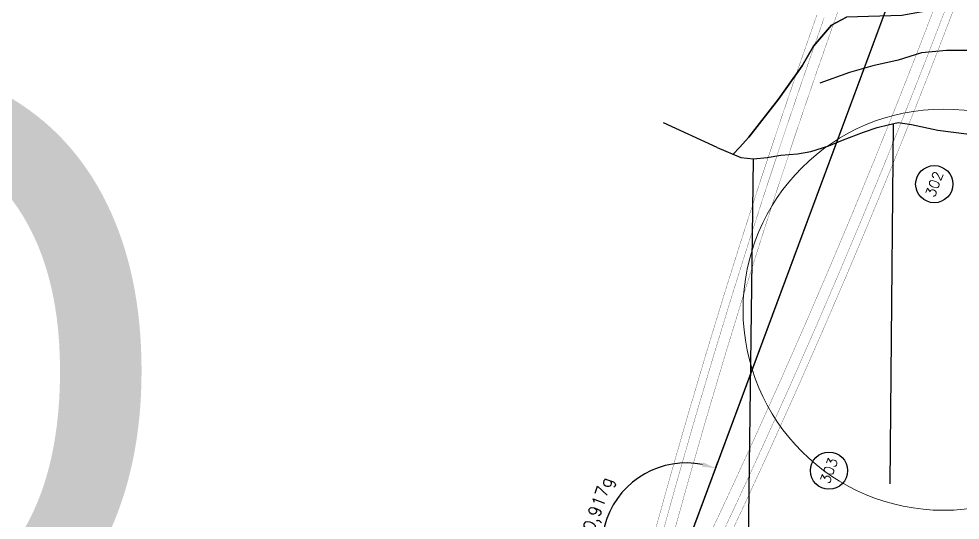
# Model space of a CAD drawing. Header units: metres. Extents: x -4 to 509425, y 7549 to 4732445.
# Drawn here: x 475852.2 to 476130.5, y 4719868.9 to 4720017.1 of the extents above; entities that cross this region are included whole.
import ezdxf
from ezdxf.enums import TextEntityAlignment as Align

# ---------------------------------------------------------------- set-up
doc = ezdxf.new("R2010")
doc.units = ezdxf.units.M
doc.header["$LTSCALE"] = 0.01
doc.header["$MEASUREMENT"] = 0
doc.header["$PDMODE"] = 35
doc.header["$PDSIZE"] = -1.5
doc.linetypes.add('DASHDOT', pattern=[1, 0.5, -0.25, 0, -0.25])
for name, color, linetype in [('AFECTACION', 7, 'Continuous'), ('LINDES EN CAMPO', 8, 'Continuous'), ('NUDO GAROÑA', 211, 'Continuous'), ('NUMERO PARCELAS', 151, 'Continuous'), ('PARCELAS', 31, 'Continuous'), ('PLAN_TALUD', 9, 'TALUD'), ('PLANTA', 6, 'Continuous')]:
    doc.layers.add(name, color=color, linetype=linetype)
for name, color, linetype, lineweight in [('Dist. Explosiva (Arbolado)', 68, 'Continuous', 0), ('LINEA LA VID-EL CARRASCAL EXISTENTE', 255, 'Continuous', 0), ('VCRB LINEA ENTRONQUE', 7, 'Continuous', 0), ('VCRB TEXTOS', 7, 'Continuous', 0), ('Zona No Edificación', 250, 'Continuous', 0)]:
    doc.layers.add(name, color=color, linetype=linetype, lineweight=lineweight)
doc.styles.add('COTAS', font='ROMANS.SHX', dxfattribs={"height": 3.6})
doc.styles.add('ROMANS', font='romans.shx')
doc.styles.add('SOLARIA 2', font='arial.ttf')
doc.styles.get("Standard").update_dxf_attribs({"font": 'arial.ttf'})
doc.linetypes.add('TALUD', pattern='A,3.771842,["/",Standard,S=9.40275,R=213.589786,X=0,Y=-0.009897],4.545358,["/",Standard,S=3.7611,R=213.589786,X=0,Y=0.010794],0.740955', length=9.058155)
doc.dimstyles.new('1_1000', dxfattribs={"dimtxt": 3.6, "dimasz": 4, "dimexe": 2, "dimexo": 0, "dimgap": 1, "dimtad": 1, "dimzin": 0, "dimtxsty": 'COTAS', "dimcen": 0, "dimaunit": 2, "dimadec": 3, "dimazin": 0, "dimtfac": 1, "dimtmove": 0, "dimatfit": 3, "dimfxl": 1, "dimtolj": 1, "dimtzin": 0, "dimarcsym": 0})

# ---------------------------------------------------------------- blocks, each defined once
blk = doc.blocks.new('A$C07D669B1')
at = {"layer": 'PLANTA', "color": 7}
blk.add_lwpolyline([(0, 0, 0, 1.5, 0), (5, 0, 0, 0, 0), (19.27, 0, 1.5, 0, 0), (24.27, 0, 0, 0, 0)], format="xyseb", dxfattribs=at)
blk = doc.blocks.new('*D8')
at = {"layer": 'Defpoints', "color": 0, "linetype": 'Continuous', "transparency": 16777216}
for p in [(476058.2, 4719884.28), (476033.46, 4719880.02), (476049.5, 4719860.85), (476041.13, 4719837.29)]:
    blk.add_point(p, dxfattribs=at)
at = {"layer": 'PLANTA', "color": 0, "linetype": 'Continuous', "lineweight": -2, "transparency": 16777216}
for p, q in [((476058.2, 4719884.28), (476058.89, 4719886.16)), ((476041.13, 4719837.29), (476040.47, 4719835.4))]:
    blk.add_line(p, q, dxfattribs=at)
blk.add_arc((476049.5, 4719860.85), 25, 78.8086, 241.2801, dxfattribs=at)
at = {"layer": 'PLANTA', "color": 0, "linetype": 'Continuous', "transparency": 16777216}
for points in [[(476054.53, 4719886.01), (476054.17, 4719884.73), (476058.2, 4719884.28)], [(476037.76, 4719839.53), (476037.21, 4719838.31), (476041.13, 4719837.29)]]:
    blk.add_solid(points, dxfattribs=at)
at = {"layer": 'PLANTA', "color": 0, "linetype": 'Continuous', "transparency": 16777216, "insert": (476022.8, 4719870.54), "char_height": 3.6, "attachment_point": 5, "rotation": 70.0443, "style": 'COTAS'}
blk.add_mtext('\\A1;200,917g', dxfattribs=at)

msp = doc.modelspace()

# ---------------------------------------------------------------- linework, layer by layer
at = {"layer": 'AFECTACION', "color": 132, "linetype": 'Continuous', "const_width": 0.08}
for points in [[(476045.091, 4719862.482), (476050.145, 4719880.634), (476055.283, 4719898.507), (476060.502, 4719916.11), (476065.799, 4719933.449), (476071.168, 4719950.532), (476076.607, 4719967.364), (476082.113, 4719983.953), (476087.682, 4720000.305), (476093.312, 4720016.425), (476098.999, 4720032.319)], [(476053.903, 4719859.21), (476061.927, 4719876.275), (476069.705, 4719893.185), (476077.244, 4719909.941), (476084.553, 4719926.548), (476091.638, 4719943.008), (476098.507, 4719959.323), (476105.166, 4719975.498), (476111.622, 4719991.533), (476117.881, 4720007.433), (476123.948, 4720023.199)]]:
    msp.add_lwpolyline(points, dxfattribs=at)
at = {"layer": 'Dist. Explosiva (Arbolado)', "linetype": 'Continuous', "const_width": 0.08}
for points in [[(476057.023, 4719858.325), (476064.829, 4719874.926), (476072.617, 4719891.859), (476080.168, 4719908.64), (476087.487, 4719925.271), (476094.582, 4719941.754), (476101.461, 4719958.093), (476108.13, 4719974.291), (476114.595, 4719990.35), (476120.863, 4720006.272), (476126.939, 4720022.061)], [(476042.137, 4719863.805), (476047.066, 4719881.505), (476052.211, 4719899.404), (476057.438, 4719917.032), (476062.742, 4719934.397), (476068.119, 4719951.504), (476073.566, 4719968.36), (476079.08, 4719984.973), (476084.657, 4720001.348), (476090.295, 4720017.491)]]:
    msp.add_lwpolyline(points, dxfattribs=at)
at = {"layer": 'LINEA LA VID-EL CARRASCAL EXISTENTE', "const_width": 0.25}
msp.add_lwpolyline([(476020.09, 4719778), (476049.497, 4719860.846), (476187.49, 4720232.522), (476351.145, 4720779.606), (476312.498, 4721152.491), (477107.96, 4723049.845)], dxfattribs=at)
at = {"layer": 'NUDO GAROÑA', "color": 1}
for points in [[(476020.09, 4719778), (476049.497, 4719860.846), (476149.675, 4720130.669)], [(476049.493, 4719860.79), (476149.684, 4720130.668)]]:
    msp.add_lwpolyline(points, dxfattribs=at)
at = {"layer": 'NUMERO PARCELAS'}
for centre in [(476122.832, 4719968.268), (476091.705, 4719883.58)]:
    msp.add_circle(centre, 5.5, dxfattribs=at)
at = {"layer": 'PARCELAS'}
for p, q in [((476092.465, 4720015.29), (476096.925, 4720017.61)), ((476087.104, 4720009.02), (476092.465, 4720015.29)), ((476083.784, 4720003.26), (476087.104, 4720009.02)), ((476076.774, 4719993.39), (476083.784, 4720003.26)), ((476067.983, 4719982.11), (476076.774, 4719993.39)), ((476110.123, 4719911.924), (476110.8, 4719986.193)), ((476065.214, 4719979.1), (476067.983, 4719982.11)), ((476063.384, 4719977.12), (476065.214, 4719979.1)), ((476067.231, 4719813.769), (476069.376, 4719975.734))]:
    msp.add_line(p, q, dxfattribs=at)
for points in [[(476058.632, 4719979.08), (476042.782, 4719986.414)], [(476058.632, 4719979.08), (476065.605, 4719976.11), (476069.376, 4719975.734), (476073.407, 4719976.133), (476077.43, 4719976.858), (476082.351, 4719977.271), (476086.313, 4719977.877), (476091.688, 4719979.603), (476095.75, 4719981.229), (476101.915, 4719983.587), (476105.993, 4719984.995), (476109.191, 4719985.807), (476112.132, 4719986.513), (476116.057, 4719985.931), (476123.878, 4719984.218), (476132.401, 4719983.177), (476138.812, 4719981.919), (476142, 4719981.127), (476147.445, 4719981.01)], [(476109.83, 4719879.695), (476110.123, 4719911.924)]]:
    msp.add_lwpolyline(points, dxfattribs=at)
at = {"layer": 'PLAN_TALUD', "ltscale": 0.3}
for points in [[(476154.105, 4720028.329), (476149.005, 4720026.169), (476141.624, 4720023.4), (476132.574, 4720021.53), (476113.225, 4720018.15), (476096.925, 4720017.61), (476092.465, 4720015.29), (476087.104, 4720009.02), (476083.784, 4720003.26), (476076.774, 4719993.39), (476067.983, 4719982.11)], [(476155.539, 4720002.809), (476151.436, 4720004.675), (476148.609, 4720005.821), (476146.214, 4720006.558), (476142.073, 4720007.185), (476134.724, 4720007.817), (476126.491, 4720007.742), (476119.091, 4720007.087), (476112.147, 4720004.937), (476104.676, 4720003.24), (476097.816, 4720001.293), (476089.025, 4719998.116)]]:
    msp.add_lwpolyline(points, dxfattribs=at)
at = {"layer": 'VCRB LINEA ENTRONQUE', "color": 143, "true_color": 0x7aafdf, "const_width": 0.25}
msp.add_lwpolyline([(476020.09, 4719778), (476049.497, 4719860.846), (476187.49, 4720232.522), (476351.145, 4720779.606), (476312.498, 4721152.491), (477107.96, 4723049.845)], dxfattribs=at)
msp.add_lwpolyline([(476020.09, 4719778), (476049.497, 4719860.846), (476187.49, 4720232.522), (476351.145, 4720779.606), (476312.498, 4721152.491), (477107.96, 4723049.845)], dxfattribs=at)
at = {"layer": 'VCRB TEXTOS'}
msp.add_circle((476125.602, 4719931.158), 59.301, dxfattribs=at)
at = {"layer": 'Zona No Edificación', "linetype": 'DASHDOT', "const_width": 0.08}
for points in [[(476059.265, 4719857.689), (476066.914, 4719873.956), (476074.711, 4719890.907), (476082.269, 4719907.705), (476089.596, 4719924.353), (476096.699, 4719940.853), (476103.585, 4719957.209), (476110.26, 4719973.424), (476116.732, 4719989.499), (476123.006, 4720005.438), (476129.089, 4720021.243)], [(476040.015, 4719864.756), (476044.852, 4719882.131), (476050.004, 4719900.049), (476055.236, 4719917.695), (476060.545, 4719935.077), (476065.928, 4719952.202), (476071.38, 4719969.076), (476076.9, 4719985.706), (476082.482, 4720002.098), (476088.126, 4720018.258)]]:
    msp.add_lwpolyline(points, dxfattribs=at)

# ---------------------------------------------------------------- block references
at = {"layer": 'LINDES EN CAMPO', "xscale": 0.6400000000000003, "yscale": 0.6400000000000003, "zscale": 0.6400000000000003, "rotation": 271.4523584161294}
msp.add_blockref('A$C07D669B1', (476128.014, 4720016.177), dxfattribs=at)

# ---------------------------------------------------------------- texts
at = {"layer": 'NUMERO PARCELAS', "style": 'ROMANS'}
for s, p in [('302', (476122.832, 4719968.268)), ('303', (476091.705, 4719883.58))]:
    msp.add_text(s, height=3, rotation=69.63141, dxfattribs=at).set_placement(p, align=Align.MIDDLE_CENTER)
at = {"layer": 'VCRB TEXTOS', "color": 143, "true_color": 0x7aafdf, "style": 'SOLARIA 2'}
msp.add_text('ENTRONQUE NUEVO', height=181.28143, dxfattribs=at).set_placement((473311.893, 4719821.639))

# ---------------------------------------------------------------- dimensions: what is measured, and where the dimension line sits
at = {"layer": 'PLANTA', "linetype": 'Continuous'}
dim = msp.add_angular_dim_3p(base=(476033.4585, 4719880.0233), center=(476049.497, 4719860.846), p1=(476058.1984, 4719884.2828), p2=(476041.1342, 4719837.2862), dimstyle='1_1000', dxfattribs=at)
dim.commit()
dim.dimension.update_dxf_attribs({"geometry": '*D8', "text_midpoint": (476022.8022, 4719870.5387)})

doc.saveas('drawing.dxf')
